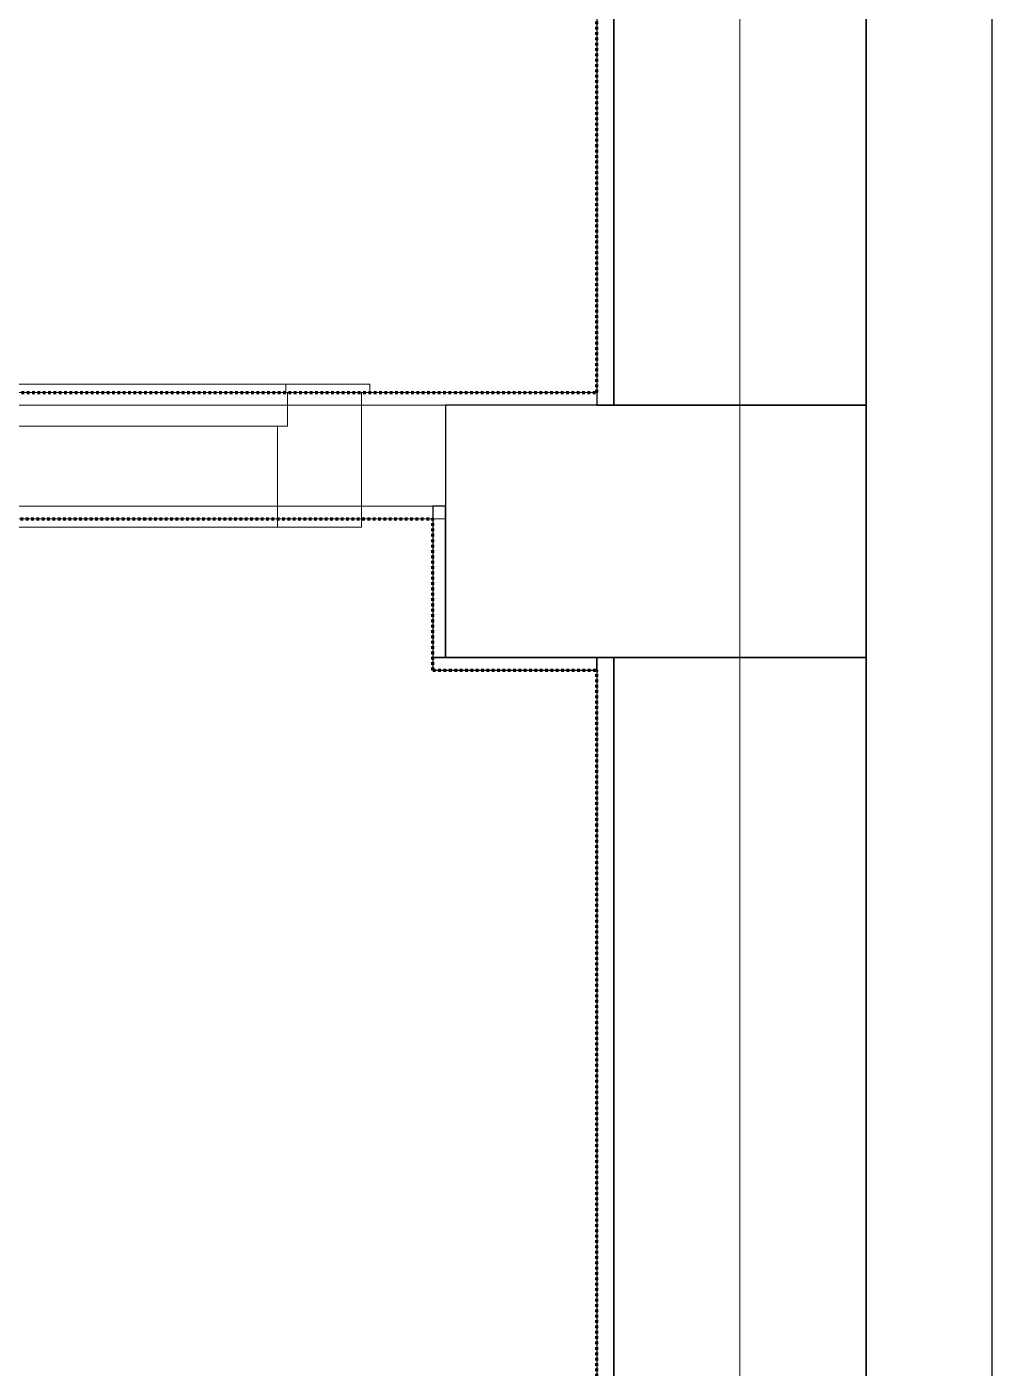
# Model space of a CAD drawing. Header units: millimetres. Extents: x -5300 to 98858, y -5196 to 93886.
# Drawn here: x 57152 to 58300, y 42005 to 43600 of the extents above; entities that cross this region are included whole.
import ezdxf

# ---------------------------------------------------------------- set-up
doc = ezdxf.new("R2010")
doc.units = ezdxf.units.MM
doc.linetypes.add('Штрих', pattern=[6.35, 3.175, -3.175])
doc.linetypes.add('Штрих_2_', pattern=[6.35, 3.175, -3.175])
for name, color, linetype, lineweight, true_color in [('_Разделитель помещений_', 4, 'Штрих', 70, 0x00ffff), ('Двери', 7, 'Continuous', 18, 0x7f7f7f), ('Колонны', 7, 'Continuous', 18, 0x7f7f7f), ('Перекрытия', 7, 'Continuous', 18, 0x7f7f7f), ('Стены', 7, 'Continuous', 18, 0x7f7f7f), ('Стены разрез', 7, 'Continuous', 50, 0x7f7f7f)]:
    doc.layers.add(name, color=color, linetype=linetype, lineweight=lineweight, true_color=true_color)

# ---------------------------------------------------------------- blocks, each defined once
blk = doc.blocks.new('ПЕР-003 - ПЕР-003-240210-Подвал')
at = {"layer": 'Перекрытия', "color": 254, "true_color": 0xd4d4d4}
for p, q in [((58150, 36850), (58150, 52650)), ((58150, 52650), (58150, 36850))]:
    blk.add_line(p, q, dxfattribs=at)
blk = doc.blocks.new('СТ_ВОКОЛ-006 45205 - СТ_ВОКОЛ-006 2-242002-Подвал')
at = {"layer": 'Стены', "color": 254, "true_color": 0xd4d4d4}
blk.add_line((57650, 42850), (58000, 42850), dxfattribs=at)
blk = doc.blocks.new('СТ_ВОКОЛ-006 45205 - СТ_ВОКОЛ-006 45205-241999-Подвал')
at = {"layer": 'Стены', "color": 254, "true_color": 0xd4d4d4}
for p, q in [((57635, 42850), (57635, 42850)), ((57830, 42850), (57830, 42850)), ((57635, 42835), (57635, 42835)), ((57830, 42835), (57830, 42835))]:
    blk.add_line(p, q, dxfattribs=at)
at = {"layer": 'Стены разрез', "color": 254, "lineweight": 25, "true_color": 0xd4d4d4}
for p, q in [((57830, 42850), (57635, 42850)), ((57635, 42850), (57635, 42835)), ((57830, 42835), (57830, 42850)), ((57635, 42835), (57830, 42835))]:
    blk.add_line(p, q, dxfattribs=at)
blk.add_blockref('СТ_ВОКОЛ-006 45205 - СТ_ВОКОЛ-006 2-242002-Подвал', (0, 0))
blk = doc.blocks.new('СТН-04 45741 - СТН-04 2-242018-Подвал')
at = {"layer": 'Стены', "color": 254, "true_color": 0xd4d4d4}
blk.add_line((58000, 52500), (58000, 40510), dxfattribs=at)
blk = doc.blocks.new('СТН-04 45741 - СТН-04 45741-242015-Подвал')
at = {"layer": 'Стены', "color": 254, "true_color": 0xd4d4d4}
for p, q in [((57830, 43150), (57830, 43150)), ((57850, 43150), (57850, 43150)), ((57850, 43150), (57850, 43150)), ((58150, 43150), (58150, 43150)), ((57830, 42850), (57830, 42850)), ((57850, 42850), (57850, 42850)), ((57850, 42850), (57850, 42850)), ((58150, 42850), (58150, 42850))]:
    blk.add_line(p, q, dxfattribs=at)
at = {"layer": 'Стены разрез', "color": 254, "lineweight": 25, "true_color": 0xd4d4d4}
for p, q in [((58150, 52800), (58150, 40610)), ((58300, 40610), (58300, 52800)), ((57830, 46350), (57830, 43150)), ((57850, 43150), (57850, 46350)), ((57850, 46350), (57850, 43150)), ((58150, 43150), (58150, 46350)), ((57830, 43150), (57850, 43150)), ((57850, 43150), (58150, 43150)), ((57850, 42850), (57830, 42850)), ((57830, 42850), (57830, 40630)), ((57850, 40630), (57850, 42850)), ((58150, 42850), (57850, 42850)), ((57850, 42850), (57850, 40610)), ((58150, 40610), (58150, 42850))]:
    blk.add_line(p, q, dxfattribs=at)
blk.add_blockref('СТН-04 45741 - СТН-04 2-242018-Подвал', (0, 0))
blk = doc.blocks.new('СТ_ВОКОЛ-009 45858 - СТ_ВОКОЛ-009 2-242089-Подвал')
at = {"layer": 'Стены', "color": 254, "true_color": 0xd4d4d4}
blk.add_line((57650, 43150), (57650, 42850), dxfattribs=at)
blk = doc.blocks.new('СТ_ВОКОЛ-009 45858 - СТ_ВОКОЛ-009 45858-242086-Подвал')
at = {"layer": 'Стены', "color": 254, "true_color": 0xd4d4d4}
for p, q in [((57635, 43030), (57635, 43030)), ((57650, 43030), (57650, 43030)), ((57635, 42850), (57635, 42850)), ((57650, 42850), (57650, 42850))]:
    blk.add_line(p, q, dxfattribs=at)
at = {"layer": 'Стены разрез', "color": 254, "lineweight": 25, "true_color": 0xd4d4d4}
for p, q in [((57650, 43030), (57635, 43030)), ((57635, 43030), (57635, 42850)), ((57650, 42850), (57650, 43030)), ((57635, 42850), (57650, 42850))]:
    blk.add_line(p, q, dxfattribs=at)
blk.add_blockref('СТ_ВОКОЛ-009 45858 - СТ_ВОКОЛ-009 2-242089-Подвал', (0, 0))
blk = doc.blocks.new('СТВ_Перегородка_Кирпич 242319 - СТВ_Перегородка_Кирпич 2-249685-Подвал')
at = {"layer": 'Стены', "color": 254, "true_color": 0xd4d4d4}
blk.add_line((33750, 43150), (58000, 43150), dxfattribs=at)
blk = doc.blocks.new('СТВ_Перегородка_Кирпич 242319 - СТВ_Перегородка_Кирпич-249678-Подвал')
at = {"layer": 'Стены', "color": 254, "true_color": 0xd4d4d4}
for p, q in [((33750, 43165), (57830, 43165)), ((57830, 43165), (33750, 43165)), ((57830, 43165), (48765, 43165)), ((56050, 43165), (57550, 43165)), ((57550, 43165), (56050, 43165)), ((57550, 43165), (56050, 43165)), ((56050, 43165), (57550, 43165)), ((57550, 43165), (57550, 43150)), ((57550, 43165), (57550, 43150)), ((57550, 43150), (57550, 43165)), ((57550, 43165), (57550, 43165)), ((57550, 43150), (57550, 43165)), ((57550, 43165), (57550, 43165)), ((57830, 43165), (57830, 43150)), ((57830, 43150), (57830, 43165)), ((57830, 43165), (57830, 43165)), ((57830, 43150), (57830, 43165)), ((57830, 43165), (57830, 43165)), ((57830, 43150), (33750, 43150)), ((57830, 43150), (33750, 43150)), ((57830, 43150), (48765, 43150)), ((54750, 43150), (57650, 43150)), ((57650, 43150), (54750, 43150)), ((57650, 43150), (54750, 43150)), ((56050, 43150), (57550, 43150)), ((57550, 43150), (56050, 43150)), ((57550, 43150), (56050, 43150)), ((56050, 43150), (57550, 43150)), ((56050, 43150), (57550, 43150)), ((57550, 43150), (56050, 43150)), ((57550, 43150), (56050, 43150)), ((56050, 43150), (57550, 43150)), ((57550, 43150), (57550, 43150)), ((57550, 43150), (57550, 43150)), ((57550, 43150), (57550, 43030)), ((57550, 43150), (57550, 43030)), ((57550, 43030), (57550, 43150)), ((57550, 43150), (57550, 43150)), ((57550, 43030), (57550, 43150)), ((57550, 43150), (57550, 43150)), ((57650, 43030), (57650, 43150)), ((57650, 43150), (57650, 43150)), ((57650, 43030), (57650, 43150)), ((57650, 43150), (57650, 43030)), ((57650, 43150), (57650, 43150)), ((57830, 43150), (57830, 43150)), ((57830, 43150), (57830, 43150)), ((54750, 43030), (57650, 43030)), ((54750, 43030), (57650, 43030)), ((57650, 43030), (54750, 43030)), ((56050, 43030), (57550, 43030)), ((57550, 43030), (56050, 43030)), ((57550, 43030), (56050, 43030)), ((56050, 43030), (57550, 43030)), ((56050, 43030), (57650, 43030)), ((56050, 43030), (57635, 43030)), ((56050, 43030), (57550, 43030)), ((57550, 43030), (56050, 43030)), ((57550, 43030), (56050, 43030)), ((56050, 43030), (57550, 43030)), ((56050, 43030), (57650, 43030)), ((57550, 43030), (57550, 43030)), ((57550, 43030), (57550, 43030)), ((57550, 43030), (57550, 43030)), ((57550, 43015), (57550, 43030)), ((57550, 43030), (57550, 43030)), ((57550, 43030), (57550, 43015)), ((57550, 43015), (57550, 43030)), ((57550, 43030), (57550, 43015)), ((57650, 43030), (57635, 43030)), ((57635, 43030), (57635, 43030)), ((57635, 43030), (57635, 43030)), ((57635, 43015), (57635, 43030)), ((57635, 43015), (57635, 43030)), ((57650, 43030), (57635, 43030)), ((57635, 43030), (57635, 43015)), ((57650, 43030), (57650, 43030)), ((57650, 43030), (57650, 43030)), ((57650, 43030), (57650, 43030)), ((57650, 43015), (57650, 43030)), ((57650, 43030), (57650, 43015)), ((57650, 43015), (57650, 43030)), ((57650, 43030), (57650, 43030)), ((57650, 43030), (57650, 43015)), ((56050, 43015), (57550, 43015)), ((57550, 43015), (56050, 43015)), ((57650, 43015), (56050, 43015)), ((57550, 43015), (56050, 43015)), ((56050, 43015), (57650, 43015)), ((56050, 43015), (57635, 43015)), ((56050, 43015), (57550, 43015)), ((57550, 43015), (57550, 43015)), ((57550, 43015), (57550, 43015)), ((57635, 43015), (57635, 43015)), ((57635, 43015), (57650, 43015)), ((57650, 43015), (57635, 43015)), ((57635, 43015), (57635, 43015)), ((57650, 43015), (57650, 43015)), ((57650, 43015), (57650, 43015))]:
    blk.add_line(p, q, dxfattribs=at)
blk = doc.blocks.new('СТВ_Перегородка_Кирпич 242319 - СТВ_Перегородка_Кирпич 242319-249682-Подвал')
for name in ['СТВ_Перегородка_Кирпич 242319 - СТВ_Перегородка_Кирпич-249678-Подвал', 'СТВ_Перегородка_Кирпич 242319 - СТВ_Перегородка_Кирпич 2-249685-Подвал']:
    blk.add_blockref(name, (0, 0))
blk = doc.blocks.new('Д-28 - Д-28-249687-Подвал')
at = {"layer": 'Двери', "color": 254, "true_color": 0xd4d4d4}
for p, q in [((56040, 43175), (57560, 43175)), ((57560, 43175), (56040, 43175)), ((57560, 43165), (56040, 43165)), ((56040, 43165), (57560, 43165)), ((56050, 43165), (57550, 43165)), ((57550, 43165), (56050, 43165)), ((57462, 43165), (56138, 43165)), ((56138, 43165), (57462, 43165)), ((57460, 43175), (56140, 43175)), ((56140, 43175), (57460, 43175)), ((57460, 43165), (56140, 43165)), ((56140, 43165), (57460, 43165)), ((56562, 43165), (57462, 43165)), ((57462, 43165), (56562, 43165)), ((56562, 43165), (57462, 43165)), ((57462, 43165), (56562, 43165)), ((57560, 43175), (57460, 43175)), ((57460, 43175), (57460, 43165)), ((57560, 43175), (57460, 43175)), ((57460, 43175), (57460, 43175)), ((57460, 43175), (57560, 43175)), ((57460, 43175), (57460, 43175)), ((57460, 43175), (57460, 43165)), ((57460, 43165), (57460, 43175)), ((57460, 43175), (57560, 43175)), ((57460, 43165), (57460, 43175)), ((57560, 43175), (57460, 43175)), ((57460, 43175), (57460, 43165)), ((57460, 43175), (57560, 43175)), ((57460, 43165), (57460, 43175)), ((57460, 43165), (57560, 43165)), ((57460, 43165), (57460, 43165)), ((57560, 43165), (57460, 43165)), ((57460, 43165), (57460, 43165)), ((57460, 43165), (57560, 43165)), ((57560, 43165), (57460, 43165)), ((57460, 43165), (57560, 43165)), ((57560, 43165), (57460, 43165)), ((57550, 43165), (57462, 43165)), ((57462, 43165), (57462, 43125)), ((57462, 43165), (57462, 43165)), ((57462, 43165), (57550, 43165)), ((57550, 43165), (57462, 43165)), ((57462, 43125), (57462, 43165)), ((57462, 43165), (57462, 43165)), ((57462, 43165), (57462, 43125)), ((57462, 43125), (57462, 43165)), ((57462, 43165), (57550, 43165)), ((57550, 43165), (57462, 43165)), ((57462, 43165), (57462, 43165)), ((57462, 43125), (57462, 43165)), ((57462, 43165), (57550, 43165)), ((57462, 43165), (57462, 43165)), ((57462, 43165), (57462, 43125)), ((57462, 43125), (57462, 43165)), ((57462, 43165), (57462, 43125)), ((57462, 43165), (57462, 43125)), ((57462, 43165), (57462, 43125)), ((57462, 43125), (57462, 43165)), ((57462, 43165), (57462, 43165)), ((57462, 43165), (57462, 43165)), ((57462, 43125), (57462, 43165)), ((57550, 43015), (57550, 43165)), ((57550, 43165), (57550, 43015)), ((57550, 43015), (57550, 43165)), ((57550, 43165), (57550, 43165)), ((57550, 43165), (57550, 43165)), ((57550, 43165), (57550, 43015)), ((57550, 43165), (57550, 43165)), ((57550, 43015), (57550, 43165)), ((57550, 43165), (57550, 43015)), ((57550, 43015), (57550, 43165)), ((57550, 43165), (57550, 43165)), ((57550, 43165), (57550, 43015)), ((57560, 43165), (57560, 43175)), ((57560, 43175), (57560, 43175)), ((57560, 43175), (57560, 43175)), ((57560, 43175), (57560, 43165)), ((57560, 43165), (57560, 43175)), ((57560, 43175), (57560, 43165)), ((57560, 43165), (57560, 43175)), ((57560, 43175), (57560, 43165)), ((57560, 43165), (57560, 43165)), ((57560, 43165), (57560, 43165)), ((57462, 43125), (56138, 43125)), ((56138, 43125), (57462, 43125)), ((57450, 43125), (56150, 43125)), ((56150, 43125), (57450, 43125)), ((57462, 43125), (56562, 43125)), ((57462, 43125), (56562, 43125)), ((56562, 43125), (57462, 43125)), ((56562, 43125), (57462, 43125)), ((57462, 43125), (57450, 43125)), ((57450, 43125), (57450, 43015)), ((57450, 43125), (57462, 43125)), ((57462, 43125), (57450, 43125)), ((57450, 43125), (57450, 43125)), ((57450, 43125), (57450, 43125)), ((57450, 43125), (57450, 43015)), ((57450, 43015), (57450, 43125)), ((57450, 43015), (57450, 43125)), ((57450, 43125), (57462, 43125)), ((57450, 43015), (57450, 43125)), ((57450, 43125), (57462, 43125)), ((57462, 43125), (57450, 43125)), ((57450, 43125), (57450, 43015)), ((57462, 43125), (57462, 43125)), ((57462, 43125), (57462, 43125)), ((57462, 43125), (57462, 43125)), ((57462, 43125), (57462, 43125)), ((57462, 43125), (57462, 43125)), ((57462, 43125), (57462, 43125)), ((57550, 43015), (56050, 43015)), ((56050, 43015), (57550, 43015)), ((56050, 43015), (57550, 43015)), ((57550, 43015), (56050, 43015)), ((56050, 43005), (57550, 43005)), ((57550, 43005), (56050, 43005)), ((57450, 43015), (56150, 43015)), ((56150, 43015), (57450, 43015)), ((57450, 43015), (56150, 43015)), ((56150, 43015), (57450, 43015)), ((57450, 43005), (56150, 43005)), ((56150, 43005), (57450, 43005)), ((57550, 43015), (57450, 43015)), ((57450, 43015), (57450, 43005)), ((57550, 43015), (57450, 43015)), ((57450, 43015), (57450, 43015)), ((57450, 43015), (57550, 43015)), ((57450, 43005), (57450, 43015)), ((57450, 43015), (57450, 43015)), ((57450, 43015), (57450, 43005)), ((57450, 43005), (57450, 43015)), ((57450, 43015), (57550, 43015)), ((57550, 43015), (57450, 43015)), ((57450, 43015), (57450, 43005)), ((57450, 43005), (57450, 43015)), ((57450, 43015), (57550, 43015)), ((57450, 43015), (57550, 43015)), ((57450, 43015), (57450, 43015)), ((57550, 43015), (57450, 43015)), ((57450, 43015), (57450, 43015)), ((57450, 43015), (57550, 43015)), ((57550, 43015), (57450, 43015)), ((57550, 43015), (57450, 43015)), ((57450, 43015), (57550, 43015)), ((57450, 43005), (57550, 43005)), ((57450, 43005), (57450, 43005)), ((57550, 43005), (57450, 43005)), ((57450, 43005), (57450, 43005)), ((57450, 43005), (57550, 43005)), ((57550, 43005), (57450, 43005)), ((57450, 43005), (57550, 43005)), ((57550, 43005), (57450, 43005)), ((57550, 43005), (57550, 43015)), ((57550, 43005), (57550, 43015)), ((57550, 43015), (57550, 43015)), ((57550, 43015), (57550, 43005)), ((57550, 43015), (57550, 43015)), ((57550, 43015), (57550, 43005)), ((57550, 43005), (57550, 43015)), ((57550, 43015), (57550, 43005)), ((57550, 43015), (57550, 43015)), ((57550, 43015), (57550, 43015)), ((57550, 43015), (57550, 43015)), ((57550, 43015), (57550, 43015)), ((57550, 43005), (57550, 43005)), ((57550, 43005), (57550, 43005))]:
    blk.add_line(p, q, dxfattribs=at)
blk = doc.blocks.new('Д-28 - Д-28-249691-Подвал')
blk.add_blockref('Д-28 - Д-28-249687-Подвал', (0, 0))
blk = doc.blocks.new('КОЛ-004 500х300 500 x 300 45084 - КОЛ-004 500х300 500 x 300 45084-384732-Подвал')
at = {"layer": 'Колонны', "color": 254, "lineweight": 25, "true_color": 0xd4d4d4}
for p, q in [((250, 150), (-250, 150)), ((-250, 150), (-250, -150)), ((250, -150), (250, 150)), ((-250, -150), (250, -150))]:
    blk.add_line(p, q, dxfattribs=at)
at = {"layer": 'Колонны', "color": 254, "true_color": 0xd4d4d4}
for p, q in [((-250, 150), (-250, 150)), ((250, 150), (250, 150)), ((-250, -150), (-250, -150)), ((250, -150), (250, -150))]:
    blk.add_line(p, q, dxfattribs=at)

msp = doc.modelspace()

# ---------------------------------------------------------------- linework, layer by layer
at = {"layer": '_Разделитель помещений_', "color": 131, "linetype": 'Штрих_2_', "true_color": 0xaaffff}
for p, q in [((57830, 43165), (57830, 46335)), ((15750, 43165), (57830, 43165)), ((56065, 43015), (57635, 43015)), ((57635, 42835), (57635, 43015)), ((57635, 42835), (57830, 42835)), ((57830, 40630), (57830, 42835))]:
    msp.add_line(p, q, dxfattribs=at)
at = {"layer": 'Перекрытия', "color": 254, "true_color": 0xd4d4d4}
for p, q in [((58150, 52650), (58150, 36850)), ((58150, 36850), (58150, 52650))]:
    msp.add_line(p, q, dxfattribs=at)

# ---------------------------------------------------------------- block references
at = {"layer": 'Двери', "color": 254, "true_color": 0xd4d4d4}
msp.add_blockref('Д-28 - Д-28-249691-Подвал', (0, 0), dxfattribs=at)
at = {"layer": 'Колонны', "color": 254, "true_color": 0xd4d4d4}
msp.add_blockref('КОЛ-004 500х300 500 x 300 45084 - КОЛ-004 500х300 500 x 300 45084-384732-Подвал', (57900, 43000), dxfattribs=at)
at = {"layer": 'Перекрытия', "color": 254, "true_color": 0xd4d4d4}
msp.add_blockref('ПЕР-003 - ПЕР-003-240210-Подвал', (0, 0), dxfattribs=at)
at = {"layer": 'Стены', "color": 254, "true_color": 0xd4d4d4}
for name in ['СТН-04 45741 - СТН-04 45741-242015-Подвал', 'СТВ_Перегородка_Кирпич 242319 - СТВ_Перегородка_Кирпич 242319-249682-Подвал', 'СТ_ВОКОЛ-009 45858 - СТ_ВОКОЛ-009 45858-242086-Подвал', 'СТ_ВОКОЛ-006 45205 - СТ_ВОКОЛ-006 45205-241999-Подвал']:
    msp.add_blockref(name, (0, 0), dxfattribs=at)

doc.saveas('drawing.dxf')
